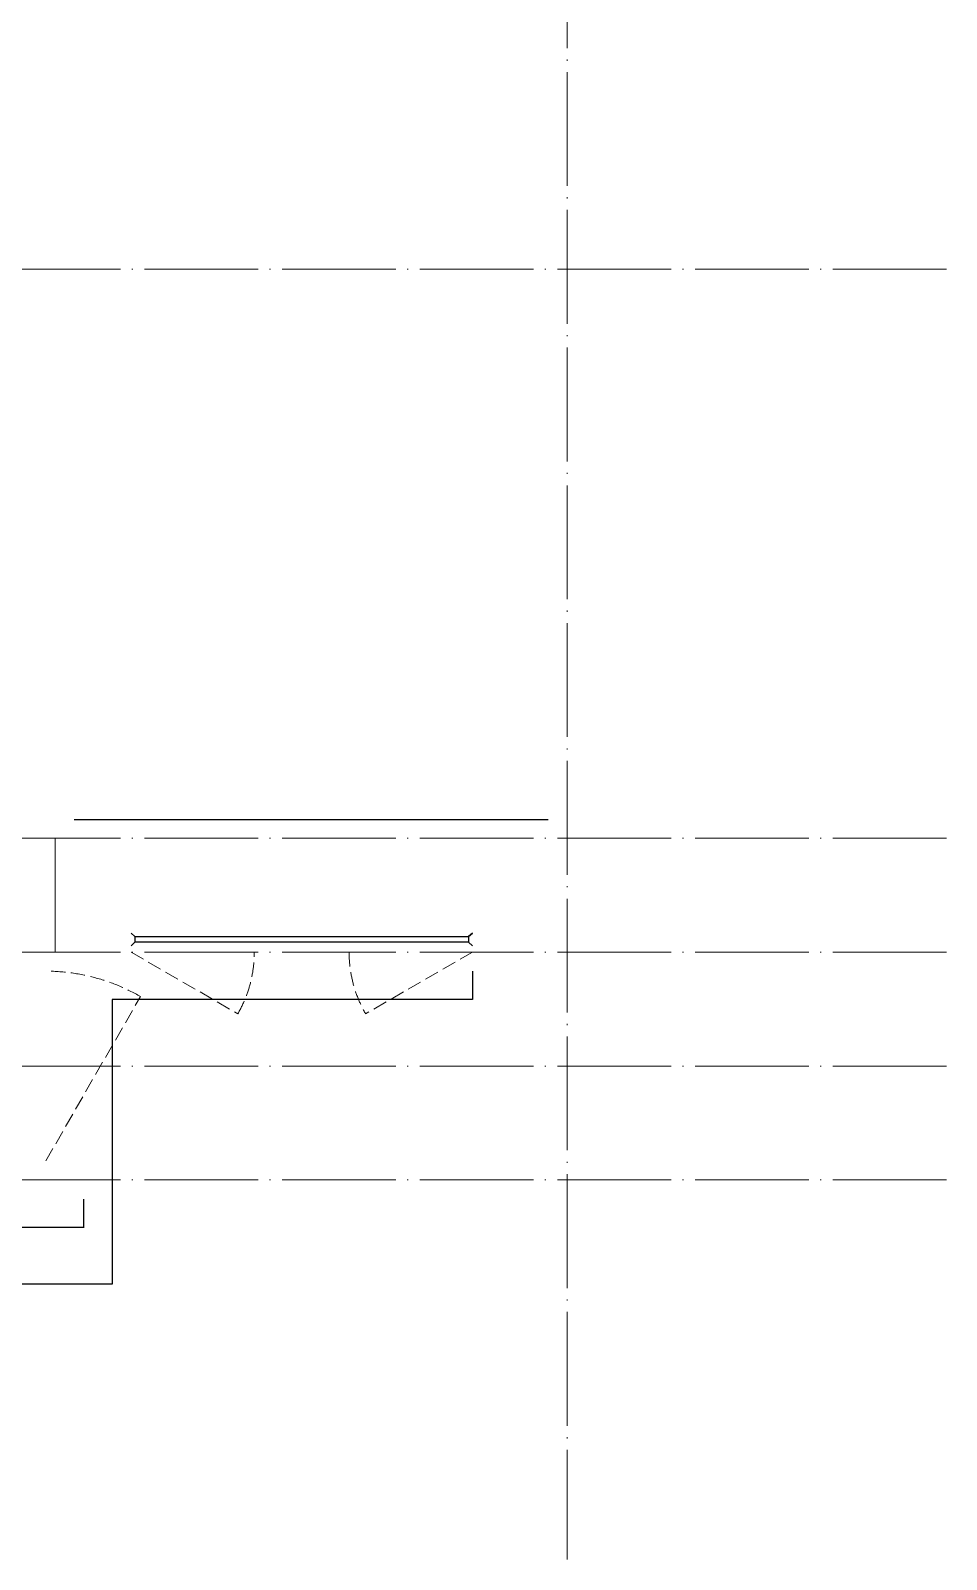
# Model space of a CAD drawing. Extents: x -518115 to 389031, y -231062 to 1628073.
# Drawn here: x 60487 to 65317, y 516240 to 524297 of the extents above; entities that cross this region are included whole.
import ezdxf

# ---------------------------------------------------------------- set-up
doc = ezdxf.new("R2010")
doc.units = 0
doc.header["$LTSCALE"] = 1000
doc.header["$MEASUREMENT"] = 0
doc.linetypes.add('DASH', pattern=[0.35, 0.25, -0.1])
doc.linetypes.add('DOTE', pattern=[2.42, 2, -0.2, 0.02, -0.2])
for name, color, linetype in [('3-栏杆1', 135, 'Continuous'), ('3.5方案汇报，与郭总、侯月琴确定户型_t8$0$2020.03.04 -1安徽标准化洋房户型(UA）_t8_t8$0$看线', 154, 'Continuous'), ('看线', 251, 'Continuous')]:
    doc.layers.add(name, color=color, linetype=linetype)
doc.layers.add('DOTE', color=19, linetype='DOTE', lineweight=9)
doc.layers.add('WINDOW', color=144, linetype='Continuous', lineweight=15)

# ---------------------------------------------------------------- blocks, each defined once
blk = doc.blocks.new('GDGDGDSDA')
at = {"layer": 'DOTE', "linetype": 'DOTE', "ltscale": 0.3}
for p, q in [((469334.8, 376108.3), (469334.8, 359558.3)), ((471334.8, 366358.3), (417334.8, 366358.3)), ((471334.8, 363358.3), (417334.8, 363358.3)), ((466634.8, 363358.3), (466634.8, 362758.3)), ((471334.8, 362758.3), (417334.8, 362758.3)), ((471334.8, 362158.3), (417334.8, 362158.3)), ((471334.8, 361558.3), (417334.8, 361558.3))]:
    blk.add_line(p, q, dxfattribs=at)

msp = doc.modelspace()

# ---------------------------------------------------------------- linework, layer by layer
at = {"color": 30, "const_width": 8}
msp.add_lwpolyline([(60766.6, 518140.4), (60766.6, 517990.4), (59616.6, 517990.4), (59616.6, 518140.4)], dxfattribs=at)
at = {"layer": '3-栏杆1', "color": 5}
for p, q in [((61036.8, 519522.7), (61016.6, 519540.4)), ((61016.6, 519540.4), (61036.8, 519522.7)), ((61036.8, 519493.4), (61016.6, 519473.5)), ((61016.6, 519473.5), (61036.8, 519493.4)), ((61036.8, 519522.7), (61036.8, 519493.4)), ((61036.8, 519522.6), (62796.3, 519522.6)), ((62796.3, 519493.4), (61036.8, 519493.3)), ((62796.3, 519522.7), (62816.6, 519540.4)), ((62816.6, 519540.4), (62796.3, 519522.7)), ((62796.3, 519522.7), (62796.3, 519493.4)), ((62816.6, 519473.5), (62796.3, 519493.4))]:
    msp.add_line(p, q, dxfattribs=at)
at = {"layer": '3.5方案汇报，与郭总、侯月琴确定户型_t8$0$2020.03.04 -1安徽标准化洋房户型(UA）_t8_t8$0$看线', "ltscale": 10}
msp.add_line((60716.6, 520140.4), (63216.6, 520140.4), dxfattribs=at)
at = {"layer": 'WINDOW', "color": 250, "linetype": 'DASH', "ltscale": 0.3}
for points in [[(61016.6, 519440.4), (61579.7, 519115.8, 0.131485), (61666.6, 519440.4)], [(62816.6, 519440.4), (62253.4, 519115.8, -0.131485), (62166.6, 519440.4)], [(60566.6, 518340.4), (61066.6, 519206.5, 0.131652), (60566.6, 519340.4)]]:
    msp.add_lwpolyline(points, format="xyb", dxfattribs=at)
at = {"layer": '看线', "color": 202, "ltscale": 0.5}
msp.add_lwpolyline([(62816.6, 519340.4), (62816.6, 519190.4), (60916.6, 519190.4)], dxfattribs=at)
at = {"layer": '看线', "color": 201}
msp.add_lwpolyline([(60916.6, 519190.4), (60916.6, 517690.4), (40716.6, 517690.4), (40716.6, 519190.4), (38316.6, 519190.4)], dxfattribs=at)

# ---------------------------------------------------------------- block references
msp.add_blockref('GDGDGDSDA', (-406018.2, 156682.1))

doc.saveas('drawing.dxf')
